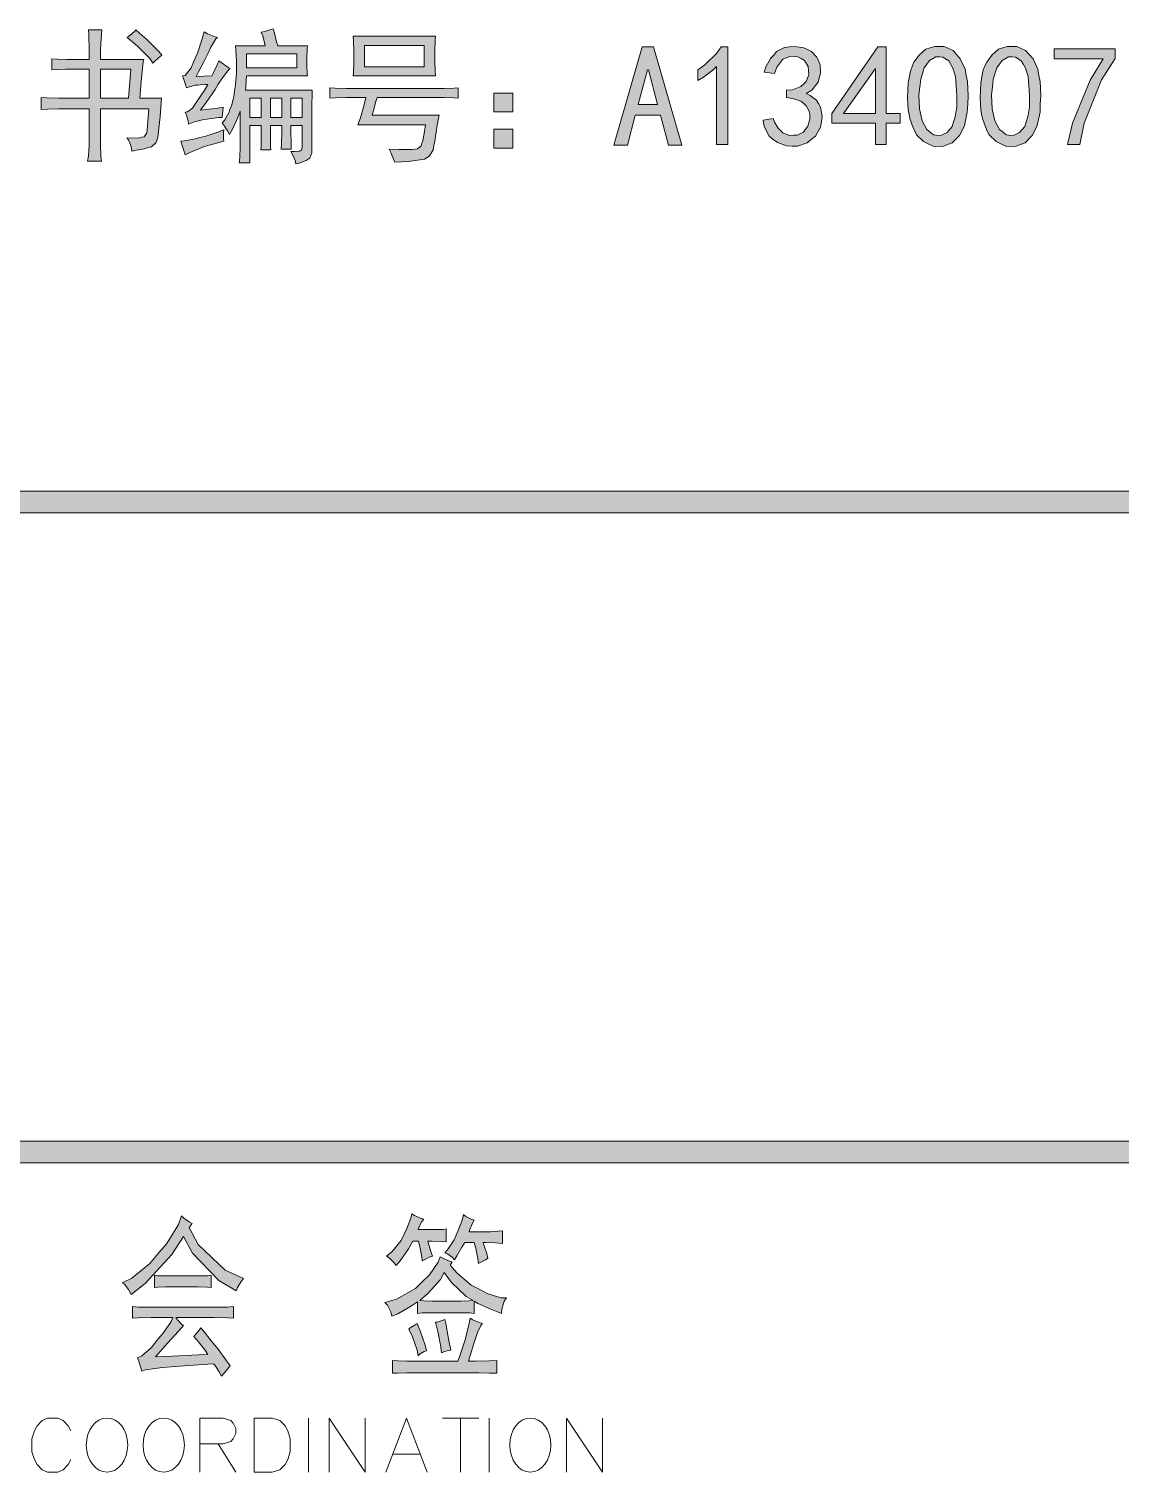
# Model space of a CAD drawing. Header units: millimetres. Extents: x 0 to 586, y 0 to 414.
# Drawn here: x 553.58 to 568.46, y 328.46 to 348.14 of the extents above; entities that cross this region are included whole.
import ezdxf

# ---------------------------------------------------------------- set-up
doc = ezdxf.new("R2010")
doc.units = ezdxf.units.MM

msp = doc.modelspace()

# ---------------------------------------------------------------- hatches: boundary and pattern name
h = msp.add_hatch(color=0)
h.paths.add_polyline_path([(554.404389, 347.722472), (554.404389, 347.853), (554.400861, 348.054083), (554.397333, 348.124639), (554.57725, 348.124639), (554.570194, 348.064667), (554.559611, 347.863583), (554.559611, 347.722472), (555.14875, 347.722472), (555.141694, 347.687194), (555.113472, 347.422611), (555.095833, 347.193306), (555.388639, 347.193306), (555.371, 346.942833), (555.33925, 346.657083), (555.328667, 346.618278), (555.314556, 346.583), (555.254583, 346.530083), (555.208722, 346.5195), (555.159333, 346.505389), (555.049972, 346.484222), (554.986472, 346.473639), (554.975889, 346.537139), (554.940611, 346.625333), (554.915917, 346.653556), (554.986472, 346.650028), (555.088778, 346.653556), (555.120528, 346.660611), (555.155806, 346.667667), (555.191083, 346.720583), (555.194611, 346.762917), (555.219306, 347.048667), (554.559611, 347.048667), (554.559611, 346.639444), (554.559611, 346.561833), (554.563139, 346.410139), (554.570194, 346.336056), (554.383222, 346.336056), (554.393806, 346.406611), (554.404389, 346.55125), (554.404389, 346.628861), (554.404389, 347.048667), (554.041028, 347.048667), (553.988111, 347.048667), (553.839944, 347.045139), (553.748222, 347.041611), (553.748222, 347.203889), (553.829361, 347.200361), (553.984583, 347.193306), (554.058667, 347.193306), (554.404389, 347.193306), (554.404389, 347.588417), (554.104528, 347.588417), (554.079833, 347.588417), (553.977528, 347.584889), (553.896389, 347.581361), (553.896389, 347.729528), (553.974, 347.726), (554.104528, 347.722472), (554.157444, 347.722472)])
h.paths.add_polyline_path([(554.940611, 347.193306), (554.972361, 347.588417), (554.559611, 347.588417), (554.559611, 347.193306)])
h = msp.add_hatch(color=0)
h.dxf.hatch_style = 2
h.paths.add_polyline_path([(555.039389, 348.124639), (555.092306, 348.082306), (555.184028, 347.997639), (555.226361, 347.958833), (555.268694, 347.9165), (555.353361, 347.828306), (555.395694, 347.782444), (555.349833, 347.743639), (555.289861, 347.690722), (555.272222, 347.673083), (555.236944, 347.729528), (555.064083, 347.902389), (554.922972, 348.022333), (554.961778, 348.054083), (555.02175, 348.103472)])
h = msp.add_hatch(color=0)
h.dxf.hatch_style = 2
h.paths.add_polyline_path([(556.154167, 348.022333), (556.133, 348.001167), (556.062444, 347.888278), (556.020111, 347.800083), (555.97425, 347.708361), (555.896639, 347.553139), (555.861361, 347.489639), (556.076556, 347.496694), (556.10125, 347.542556), (556.147111, 347.648389), (556.171806, 347.704833), (556.203556, 347.680139), (556.281167, 347.623694), (556.3235, 347.599), (556.29175, 347.563722), (556.210611, 347.457889), (556.16475, 347.383806), (556.122417, 347.31325), (555.998944, 347.136861), (555.921333, 347.031028), (556.002472, 347.041611), (556.157694, 347.05925), (556.231778, 347.069833), (556.217667, 346.93225), (556.171806, 346.928722), (556.065972, 346.918139), (556.009528, 346.907556), (555.949556, 346.9005), (555.826083, 346.865222), (555.759056, 346.840528), (555.752, 346.882861), (555.730833, 346.964), (555.713194, 347.002806), (555.744944, 347.006333), (555.811972, 347.05925), (555.843722, 347.108639), (555.879, 347.161556), (555.970722, 347.295611), (556.023639, 347.380278), (555.988361, 347.380278), (555.917806, 347.37675), (555.882528, 347.373222), (555.850778, 347.369694), (555.773167, 347.348528), (555.730833, 347.334417), (555.716722, 347.380278), (555.692028, 347.461417), (555.674389, 347.496694), (555.713194, 347.50375), (555.794333, 347.609583), (555.836667, 347.708361), (555.879, 347.807139), (555.946028, 348.004694), (555.970722, 348.099944), (556.016583, 348.071722), (556.108306, 348.032917)])
h = msp.add_hatch(color=0)
h.paths.add_polyline_path([(556.912639, 348.13875), (556.930278, 348.078778), (556.9585, 347.962361), (556.976139, 347.905917), (557.378306, 347.905917), (557.374778, 347.860056), (557.37125, 347.75775), (557.37125, 347.697778), (557.37125, 347.641333), (557.374778, 347.539028), (557.378306, 347.496694), (556.549278, 347.496694), (556.54575, 347.44025), (556.538694, 347.341472), (556.535167, 347.302667), (557.445333, 347.302667), (557.441806, 347.242694), (557.438278, 347.108639), (557.438278, 347.041611), (557.438278, 346.505389), (557.438278, 346.448944), (557.413583, 346.374861), (557.388889, 346.36075), (557.364194, 346.343111), (557.279528, 346.311361), (557.223083, 346.29725), (557.2125, 346.343111), (557.177222, 346.427778), (557.152528, 346.466583), (557.205444, 346.466583), (557.272472, 346.473639), (557.283056, 346.480694), (557.297167, 346.484222), (557.30775, 346.526556), (557.30775, 346.561833), (557.30775, 346.822889), (557.152528, 346.822889), (557.152528, 346.738222), (557.156056, 346.575944), (557.159583, 346.498333), (557.022, 346.498333), (557.025528, 346.575944), (557.029056, 346.738222), (557.029056, 346.822889), (556.873833, 346.822889), (556.873833, 346.702944), (556.877361, 346.537139), (556.880889, 346.491278), (556.743306, 346.491278), (556.746833, 346.537139), (556.750361, 346.702944), (556.750361, 346.822889), (556.595139, 346.822889), (556.595139, 346.311361), (556.4505, 346.311361), (556.457556, 346.385444), (556.464611, 346.530083), (556.464611, 346.600639), (556.464611, 347.016917), (556.432861, 346.93225), (556.358778, 346.7735), (556.316444, 346.699417), (556.29175, 346.748806), (556.238833, 346.826417), (556.217667, 346.854639), (556.252944, 346.9005), (556.305861, 346.992222), (556.3235, 347.041611), (556.344667, 347.087472), (556.376417, 347.214472), (556.387, 347.295611), (556.397583, 347.37675), (556.411694, 347.539028), (556.411694, 347.620167), (556.411694, 347.701306), (556.404639, 347.845944), (556.401111, 347.905917), (556.803278, 347.905917), (556.796222, 347.94825), (556.771528, 348.0435), (556.750361, 348.092889), (556.79975, 348.103472), (556.880889, 348.128167)])
h.paths.add_polyline_path([(557.237194, 347.606056), (557.237194, 347.800083), (556.549278, 347.800083), (556.549278, 347.606056)])
h.paths.add_polyline_path([(557.029056, 346.93225), (557.029056, 347.193306), (556.873833, 347.193306), (556.873833, 346.93225)])
h.paths.add_polyline_path([(557.30775, 346.93225), (557.30775, 347.193306), (557.152528, 347.193306), (557.152528, 346.93225)])
h.paths.add_polyline_path([(556.750361, 346.93225), (556.750361, 347.193306), (556.595139, 347.193306), (556.595139, 346.93225)])
h = msp.add_hatch(color=0)
h.paths.add_polyline_path([(559.124556, 348.039972), (559.121028, 347.98), (559.1175, 347.849472), (559.1175, 347.775389), (559.1175, 347.701306), (559.121028, 347.563722), (559.124556, 347.496694), (558.002722, 347.496694), (558.00625, 347.549611), (558.013306, 347.680139), (558.013306, 347.750694), (558.013306, 347.828306), (558.00625, 347.972944), (558.002722, 348.039972)])
h.paths.add_polyline_path([(558.972861, 347.620167), (558.972861, 347.912972), (558.157944, 347.912972), (558.157944, 347.620167)])
h = msp.add_hatch(color=0)
h.paths.add_polyline_path([(562.483, 346.55125), (562.299556, 346.55125), (562.190194, 346.964), (561.848, 346.964), (561.742167, 346.55125), (561.555194, 346.55125), (561.94325, 347.891806), (562.098472, 347.891806)])
h.paths.add_polyline_path([(562.151389, 347.108639), (562.027917, 347.581361), (562.013806, 347.581361), (561.886806, 347.108639)])
h = msp.add_hatch(color=0)
h.dxf.hatch_style = 2
h.paths.add_polyline_path([(562.955722, 347.627222), (562.906333, 347.577833), (562.779333, 347.482583), (562.701722, 347.433194), (562.701722, 347.581361), (562.796972, 347.648389), (562.955722, 347.803611), (563.019222, 347.891806), (563.110944, 347.891806), (563.110944, 346.561833), (562.955722, 346.561833)])
h = msp.add_hatch(color=0)
h.dxf.hatch_style = 2
h.paths.add_polyline_path([(563.590722, 346.893444), (563.728306, 346.918139), (563.745944, 346.865222), (563.795333, 346.784083), (563.830611, 346.748806), (563.865889, 346.717056), (563.954083, 346.685306), (564.003472, 346.688833), (564.056389, 346.688833), (564.141056, 346.731167), (564.169278, 346.7735), (564.201028, 346.812306), (564.22925, 346.907556), (564.225722, 346.960472), (564.222194, 347.009861), (564.179861, 347.091), (564.144583, 347.12275), (564.105778, 347.150972), (563.989361, 347.189778), (563.908222, 347.203889), (563.908222, 347.302667), (563.989361, 347.309722), (564.105778, 347.352056), (564.144583, 347.387333), (564.179861, 347.422611), (564.215139, 347.514333), (564.208083, 347.570778), (564.204556, 347.627222), (564.155167, 347.708361), (564.109306, 347.733056), (564.063444, 347.75775), (563.964667, 347.764806), (563.91175, 347.743639), (563.858833, 347.726), (563.777694, 347.616639), (563.745944, 347.528444), (563.604833, 347.549611), (563.629528, 347.620167), (563.693028, 347.736583), (563.735361, 347.782444), (563.774167, 347.828306), (563.883528, 347.88475), (563.954083, 347.891806), (564.024639, 347.898861), (564.144583, 347.881222), (564.1975, 347.856528), (564.250417, 347.831833), (564.3245, 347.754222), (564.345667, 347.701306), (564.366833, 347.648389), (564.373889, 347.5355), (564.35625, 347.472), (564.342139, 347.412028), (564.253944, 347.302667), (564.179861, 347.256806), (564.232778, 347.232111), (564.317444, 347.165083), (564.345667, 347.119222), (564.373889, 347.069833), (564.395056, 346.949889), (564.384472, 346.872278), (564.373889, 346.798194), (564.306861, 346.67825), (564.246889, 346.628861), (564.190444, 346.583), (564.059917, 346.540667), (563.985833, 346.540667), (563.91175, 346.544194), (563.78475, 346.590056), (563.728306, 346.632389), (563.675389, 346.67825), (563.604833, 346.808778)])
h = msp.add_hatch(color=0)
h.paths.add_polyline_path([(565.121778, 346.854639), (564.525583, 346.854639), (564.525583, 346.985167), (565.153528, 347.891806), (565.269944, 347.891806), (565.269944, 346.985167), (565.456917, 346.985167), (565.456917, 346.854639), (565.269944, 346.854639), (565.269944, 346.561833), (565.121778, 346.561833)])
h.paths.add_polyline_path([(565.121778, 346.985167), (565.121778, 347.599), (564.687861, 346.985167)])
h = msp.add_hatch(color=0)
h.paths.add_polyline_path([(565.56275, 347.299139), (565.566278, 347.401444), (565.598028, 347.563722), (565.622722, 347.623694), (565.647417, 347.683667), (565.717972, 347.782444), (565.763833, 347.82125), (565.809694, 347.860056), (565.926111, 347.898861), (565.993139, 347.898861), (566.060167, 347.898861), (566.180111, 347.842417), (566.2295, 347.785972), (566.278889, 347.729528), (566.345917, 347.588417), (566.360028, 347.50375), (566.377667, 347.419083), (566.384722, 347.225056), (566.381194, 347.112167), (566.374139, 347.002806), (566.335333, 346.822889), (566.303583, 346.752333), (566.268306, 346.685306), (566.169528, 346.586528), (566.106028, 346.561833), (566.039, 346.533611), (565.908472, 346.540667), (565.841444, 346.572417), (565.777944, 346.604167), (565.682694, 346.692361), (565.658, 346.745278), (565.629778, 346.801722), (565.590972, 346.914611), (565.580389, 346.974583), (565.566278, 347.034556), (565.559222, 347.196833)])
h.paths.add_polyline_path([(565.725028, 347.345), (565.714444, 347.239167), (565.7215, 347.048667), (565.742667, 346.967528), (565.760306, 346.882861), (565.823806, 346.766444), (565.869667, 346.731167), (565.915528, 346.695889), (566.003722, 346.681778), (566.049583, 346.702944), (566.098972, 346.724111), (566.166, 346.808778), (566.187167, 346.872278), (566.208333, 346.939306), (566.2295, 347.076889), (566.2295, 347.150972), (566.2295, 347.228583), (566.222444, 347.366167), (566.218917, 347.426139), (566.211861, 347.489639), (566.176583, 347.602528), (566.148361, 347.651917), (566.120139, 347.701306), (566.042528, 347.754222), (565.993139, 347.75775), (565.94375, 347.75775), (565.859083, 347.708361), (565.823806, 347.658972), (565.785, 347.609583), (565.739139, 347.450833)])
h = msp.add_hatch(color=0)
h.paths.add_polyline_path([(566.554056, 347.299139), (566.557583, 347.401444), (566.585806, 347.563722), (566.6105, 347.623694), (566.638722, 347.683667), (566.709278, 347.782444), (566.755139, 347.82125), (566.801, 347.860056), (566.917417, 347.898861), (566.984444, 347.898861), (567.051472, 347.898861), (567.167889, 347.842417), (567.220806, 347.785972), (567.270194, 347.729528), (567.337222, 347.588417), (567.351333, 347.50375), (567.365444, 347.419083), (567.376028, 347.225056), (567.368972, 347.112167), (567.365444, 347.002806), (567.326639, 346.822889), (567.294889, 346.752333), (567.259611, 346.685306), (567.160833, 346.586528), (567.097333, 346.561833), (567.030306, 346.533611), (566.899778, 346.540667), (566.83275, 346.572417), (566.765722, 346.604167), (566.674, 346.692361), (566.645778, 346.745278), (566.621083, 346.801722), (566.582278, 346.914611), (566.568167, 346.974583), (566.557583, 347.034556), (566.550528, 347.196833)])
h.paths.add_polyline_path([(566.716333, 347.345), (566.70575, 347.239167), (566.712806, 347.048667), (566.730444, 346.967528), (566.751611, 346.882861), (566.815111, 346.766444), (566.860972, 346.731167), (566.903306, 346.695889), (566.995028, 346.681778), (567.040889, 346.702944), (567.08675, 346.724111), (567.157306, 346.808778), (567.178472, 346.872278), (567.199639, 346.939306), (567.220806, 347.076889), (567.220806, 347.150972), (567.220806, 347.228583), (567.21375, 347.366167), (567.206694, 347.426139), (567.203167, 347.489639), (567.167889, 347.602528), (567.139667, 347.651917), (567.107917, 347.701306), (567.030306, 347.754222), (566.984444, 347.75775), (566.935056, 347.75775), (566.850389, 347.708361), (566.815111, 347.658972), (566.776306, 347.609583), (566.726917, 347.450833)])
h = msp.add_hatch(color=0)
h.dxf.hatch_style = 2
h.paths.add_polyline_path([(567.739389, 346.561833), (567.806417, 346.854639), (568.049833, 347.44025), (568.226222, 347.729528), (567.559472, 347.729528), (567.559472, 347.867111), (568.3885, 347.867111), (568.3885, 347.736583), (568.205056, 347.443778), (567.965167, 346.854639), (567.908722, 346.561833)])
h = msp.add_hatch(color=0)
h.dxf.hatch_style = 2
h.paths.add_polyline_path([(559.173944, 347.327361), (559.2445, 347.327361), (559.378556, 347.330889), (559.435, 347.334417), (559.435, 347.193306), (559.378556, 347.200361), (559.2445, 347.203889), (559.173944, 347.203889), (558.330806, 347.203889), (558.313167, 347.147444), (558.277889, 347.0275), (558.26025, 346.964), (559.173944, 346.964), (559.159833, 346.9005), (559.142194, 346.798194), (559.138667, 346.752333), (559.131611, 346.71), (559.113972, 346.607694), (559.103389, 346.547722), (559.092806, 346.48775), (559.043417, 346.406611), (559.011667, 346.385444), (558.976389, 346.364278), (558.754139, 346.332528), (558.570694, 346.321944), (558.553056, 346.364278), (558.51425, 346.452472), (558.493083, 346.498333), (558.630667, 346.494806), (558.807056, 346.494806), (558.842333, 346.498333), (558.881139, 346.501861), (558.930528, 346.544194), (558.941111, 346.579472), (558.951694, 346.618278), (558.976389, 346.74175), (558.986972, 346.829944), (558.066222, 346.829944), (558.1015, 346.925194), (558.154417, 347.108639), (558.175583, 347.203889), (557.988611, 347.203889), (557.907472, 347.203889), (557.755778, 347.200361), (557.685222, 347.193306), (557.685222, 347.334417), (557.755778, 347.330889), (557.907472, 347.327361), (557.988611, 347.327361)])
h = msp.add_hatch(color=0)
h.dxf.hatch_style = 2
h.paths.add_polyline_path([(559.921833, 347.263861), (560.179361, 347.263861), (560.179361, 347.009861), (559.921833, 347.009861)])
h = msp.add_hatch(color=0)
h.dxf.hatch_style = 2
h.paths.add_polyline_path([(556.238833, 346.762917), (556.235306, 346.720583), (556.235306, 346.642972), (556.238833, 346.607694), (556.157694, 346.586528), (556.020111, 346.547722), (555.963667, 346.530083), (555.91075, 346.508917), (555.78375, 346.456), (555.713194, 346.420722), (555.653222, 346.607694), (555.699083, 346.611222), (555.829611, 346.635917), (555.91075, 346.657083), (555.995417, 346.67825), (556.157694, 346.731167)])
h = msp.add_hatch(color=0)
h.dxf.hatch_style = 2
h.paths.add_polyline_path([(559.921833, 346.769972), (560.179361, 346.769972), (560.179361, 346.512444), (559.921833, 346.512444)])
h = msp.add_hatch(color=0)
h.dxf.hatch_style = 2
h.paths.add_polyline_path([(575.772139, 341.838139), (575.772139, 341.541806), (541.390417, 341.541806), (541.390417, 341.838139)])
h = msp.add_hatch(color=0)
h.dxf.hatch_style = 2
h.paths.add_polyline_path([(575.772139, 332.976361), (575.772139, 332.680028), (541.390417, 332.680028), (541.390417, 332.976361)])
h = msp.add_hatch(color=0)
h.dxf.hatch_style = 2
h.paths.add_polyline_path([(555.769639, 331.798083), (555.889583, 331.56525), (556.26, 331.219528), (556.506944, 331.103111), (556.475194, 331.064306), (556.425806, 330.979639), (556.408167, 330.933778), (556.171806, 331.078417), (555.811972, 331.448833), (555.692028, 331.678139), (555.52975, 331.431194), (555.169917, 331.036083), (554.975889, 330.887917), (554.940611, 330.954944), (554.880639, 331.032556), (554.855944, 331.046667), (554.986472, 331.106639), (555.229889, 331.307722), (555.346306, 331.445306), (555.462722, 331.582889), (555.621472, 331.840417), (555.663806, 331.956833), (555.695556, 331.928611), (555.769639, 331.875694), (555.808444, 331.854528)])
h = msp.add_hatch(color=0)
h.dxf.hatch_style = 2
h.paths.add_polyline_path([(559.272722, 331.604056), (559.202167, 331.607583), (559.075167, 331.611111), (559.018722, 331.611111), (559.032833, 331.561722), (559.064583, 331.459417), (559.082222, 331.4065), (559.039889, 331.395917), (558.972861, 331.360639), (558.944639, 331.343), (558.937583, 331.399444), (558.912889, 331.5335), (558.89525, 331.611111), (558.817639, 331.611111), (558.757667, 331.508806), (558.644778, 331.343), (558.588333, 331.2795), (558.560111, 331.318306), (558.493083, 331.385333), (558.457806, 331.4065), (558.535417, 331.473528), (558.655361, 331.621694), (558.697694, 331.706361), (558.7365, 331.7875), (558.789417, 331.928611), (558.803528, 331.985056), (558.838806, 331.963889), (558.919944, 331.928611), (558.965806, 331.910972), (558.941111, 331.88275), (558.902306, 331.812194), (558.888194, 331.769861), (559.103389, 331.769861), (559.145722, 331.769861), (559.230389, 331.773389), (559.272722, 331.780444)])
h = msp.add_hatch(color=0)
h.dxf.hatch_style = 2
h.paths.add_polyline_path([(559.840694, 331.381806), (559.808944, 331.360639), (559.741917, 331.325361), (559.710167, 331.307722), (559.703111, 331.37475), (559.674889, 331.519389), (559.653722, 331.593472), (559.523194, 331.593472), (559.484389, 331.529972), (559.413833, 331.413556), (559.382083, 331.360639), (559.350333, 331.395917), (559.286833, 331.441778), (559.251556, 331.455889), (559.297417, 331.508806), (559.378556, 331.632278), (559.406778, 331.695778), (559.435, 331.759278), (559.487917, 331.900389), (559.509083, 331.974472), (559.540833, 331.949778), (559.611389, 331.9145), (559.653722, 331.900389), (559.632556, 331.868639), (559.597278, 331.7875), (559.583167, 331.741639), (559.840694, 331.741639), (559.875972, 331.741639), (559.97475, 331.748694), (560.03825, 331.752222), (560.03825, 331.582889), (559.943, 331.589944), (559.812472, 331.593472), (559.773667, 331.593472), (559.787778, 331.551139), (559.823056, 331.445306)])
h = msp.add_hatch(color=0)
h.paths.add_polyline_path([(560.024139, 330.626861), (559.886556, 330.679778), (559.703111, 330.764444), (559.653722, 330.796194), (559.653722, 330.626861), (559.590222, 330.633917), (559.470278, 330.637444), (559.410306, 330.637444), (559.138667, 330.637444), (559.075167, 330.637444), (558.948167, 330.633917), (558.881139, 330.626861), (558.881139, 330.785611), (558.785889, 330.722111), (558.613028, 330.623333), (558.531889, 330.591583), (558.517778, 330.648028), (558.471917, 330.73975), (558.436639, 330.775028), (558.595389, 330.824417), (558.852917, 330.965528), (558.948167, 331.060778), (559.043417, 331.156028), (559.163361, 331.325361), (559.188056, 331.399444), (559.223333, 331.381806), (559.304472, 331.346528), (559.353861, 331.332417), (559.325639, 331.286556), (559.413833, 331.180722), (559.611389, 331.014917), (559.72075, 330.958472), (559.830111, 330.8985), (560.017083, 330.842056), (560.091167, 330.842056), (560.062944, 330.796194), (560.027667, 330.686833)])
h.paths.add_polyline_path([(558.909361, 330.80325), (558.965806, 330.799722), (559.078694, 330.796194), (559.138667, 330.796194), (559.410306, 330.796194), (559.470278, 330.796194), (559.583167, 330.799722), (559.639611, 330.80325), (559.544361, 330.859694), (559.343278, 331.050194), (559.2445, 331.18425), (559.195111, 331.092528), (559.025778, 330.902028)])
h = msp.add_hatch(color=0)
h.dxf.hatch_style = 2
h.paths.add_polyline_path([(555.8155, 331.138389), (555.893111, 331.138389), (556.020111, 331.141917), (556.0695, 331.148972), (556.0695, 330.979639), (556.016583, 330.986694), (555.889583, 330.990222), (555.8155, 330.990222), (555.519167, 330.990222), (555.452139, 330.990222), (555.33925, 330.986694), (555.293389, 330.979639), (555.293389, 331.148972), (555.33925, 331.141917), (555.448611, 331.138389), (555.512111, 331.138389)])
h = msp.add_hatch(color=0)
h.dxf.hatch_style = 2
h.paths.add_polyline_path([(555.692028, 330.461056), (555.667333, 330.436361), (555.476833, 330.224694), (555.3075, 330.034194), (555.536806, 330.044778), (555.893111, 330.062417), (556.020111, 330.069472), (555.988361, 330.118861), (555.893111, 330.238806), (555.829611, 330.312889), (555.854306, 330.341111), (555.903694, 330.401083), (555.928389, 330.432833), (555.977778, 330.372861), (556.0695, 330.252917), (556.115361, 330.196472), (556.161222, 330.140028), (556.267056, 329.995389), (556.327028, 329.91425), (556.302333, 329.886028), (556.242361, 329.815472), (556.207083, 329.773139), (556.175333, 329.833111), (556.122417, 329.917778), (556.10125, 329.942472), (556.023639, 329.935417), (555.762583, 329.917778), (555.582667, 329.903667), (555.40275, 329.889556), (555.173444, 329.857806), (555.120528, 329.840167), (555.102889, 329.900139), (555.074667, 329.991861), (555.064083, 330.023611), (555.120528, 330.048306), (555.254583, 330.164722), (555.328667, 330.259972), (555.406278, 330.355222), (555.515639, 330.510444), (555.543861, 330.573944), (555.342778, 330.573944), (555.251056, 330.573944), (555.074667, 330.566889), (554.997056, 330.563361), (554.997056, 330.722111), (555.078194, 330.715056), (555.251056, 330.711528), (555.335722, 330.711528), (556.034222, 330.711528), (556.118889, 330.711528), (556.29175, 330.715056), (556.372889, 330.722111), (556.372889, 330.563361), (556.29175, 330.566889), (556.104778, 330.573944), (556.006, 330.573944), (555.586194, 330.573944), (555.614417, 330.535139), (555.667333, 330.478694)])
h = msp.add_hatch(color=0)
h.dxf.hatch_style = 2
h.paths.add_polyline_path([(558.789417, 329.819), (558.732972, 329.819), (558.605972, 329.815472), (558.538944, 329.811944), (558.538944, 329.988333), (558.6095, 329.981278), (558.732972, 329.97775), (558.782361, 329.97775), (559.431472, 329.97775), (559.452639, 330.034194), (559.4985, 330.171778), (559.523194, 330.256444), (559.547889, 330.341111), (559.583167, 330.492806), (559.597278, 330.563361), (559.636083, 330.538667), (559.72075, 330.503389), (559.766611, 330.489278), (559.741917, 330.461056), (559.696056, 330.365806), (559.674889, 330.298778), (559.653722, 330.23175), (559.604333, 330.069472), (559.576111, 329.97775), (559.671361, 329.97775), (559.861861, 329.981278), (559.960639, 329.988333), (559.960639, 329.811944), (559.861861, 329.815472), (559.717222, 329.819), (559.667833, 329.819)])
h = msp.add_hatch(color=0)
h.dxf.hatch_style = 2
h.paths.add_polyline_path([(559.209222, 330.090639), (559.198639, 330.171778), (559.156306, 330.383444), (559.124556, 330.506917), (559.152778, 330.510444), (559.216278, 330.531611), (559.251556, 330.545722), (559.265667, 330.489278), (559.304472, 330.281139), (559.332694, 330.125917), (559.297417, 330.122389), (559.237444, 330.10475)])
h = msp.add_hatch(color=0)
h.dxf.hatch_style = 2
h.paths.add_polyline_path([(558.874083, 330.489278), (558.919944, 330.376389), (558.983444, 330.192944), (559.001083, 330.118861), (558.972861, 330.108278), (558.916417, 330.076528), (558.888194, 330.051833), (558.874083, 330.125917), (558.810583, 330.309361), (558.761194, 330.415194), (558.778833, 330.429306), (558.835278, 330.464583)])

# ---------------------------------------------------------------- linework, layer by layer
at = {"color": 0, "lineweight": 0}
for points in [[(554.404389, 347.722472), (554.404389, 347.853), (554.400861, 348.054083), (554.397333, 348.124639), (554.57725, 348.124639), (554.570194, 348.064667), (554.559611, 347.863583), (554.559611, 347.722472), (555.14875, 347.722472), (555.141694, 347.687194), (555.113472, 347.422611), (555.095833, 347.193306), (555.388639, 347.193306), (555.371, 346.942833), (555.33925, 346.657083), (555.328667, 346.618278), (555.314556, 346.583), (555.254583, 346.530083), (555.208722, 346.5195), (555.159333, 346.505389), (555.049972, 346.484222), (554.986472, 346.473639), (554.975889, 346.537139), (554.940611, 346.625333), (554.915917, 346.653556), (554.986472, 346.650028), (555.088778, 346.653556), (555.120528, 346.660611), (555.155806, 346.667667), (555.191083, 346.720583), (555.194611, 346.762917), (555.219306, 347.048667), (554.559611, 347.048667), (554.559611, 346.639444), (554.559611, 346.561833), (554.563139, 346.410139), (554.570194, 346.336056), (554.383222, 346.336056), (554.393806, 346.406611), (554.404389, 346.55125), (554.404389, 346.628861), (554.404389, 347.048667), (554.041028, 347.048667), (553.988111, 347.048667), (553.839944, 347.045139), (553.748222, 347.041611), (553.748222, 347.203889), (553.829361, 347.200361), (553.984583, 347.193306), (554.058667, 347.193306), (554.404389, 347.193306), (554.404389, 347.588417), (554.104528, 347.588417), (554.079833, 347.588417), (553.977528, 347.584889), (553.896389, 347.581361), (553.896389, 347.729528), (553.974, 347.726), (554.104528, 347.722472), (554.157444, 347.722472)], [(555.039389, 348.124639), (555.092306, 348.082306), (555.184028, 347.997639), (555.226361, 347.958833), (555.268694, 347.9165), (555.353361, 347.828306), (555.395694, 347.782444), (555.349833, 347.743639), (555.289861, 347.690722), (555.272222, 347.673083), (555.236944, 347.729528), (555.064083, 347.902389), (554.922972, 348.022333), (554.961778, 348.054083), (555.02175, 348.103472)], [(556.154167, 348.022333), (556.133, 348.001167), (556.062444, 347.888278), (556.020111, 347.800083), (555.97425, 347.708361), (555.896639, 347.553139), (555.861361, 347.489639), (556.076556, 347.496694), (556.10125, 347.542556), (556.147111, 347.648389), (556.171806, 347.704833), (556.203556, 347.680139), (556.281167, 347.623694), (556.3235, 347.599), (556.29175, 347.563722), (556.210611, 347.457889), (556.16475, 347.383806), (556.122417, 347.31325), (555.998944, 347.136861), (555.921333, 347.031028), (556.002472, 347.041611), (556.157694, 347.05925), (556.231778, 347.069833), (556.217667, 346.93225), (556.171806, 346.928722), (556.065972, 346.918139), (556.009528, 346.907556), (555.949556, 346.9005), (555.826083, 346.865222), (555.759056, 346.840528), (555.752, 346.882861), (555.730833, 346.964), (555.713194, 347.002806), (555.744944, 347.006333), (555.811972, 347.05925), (555.843722, 347.108639), (555.879, 347.161556), (555.970722, 347.295611), (556.023639, 347.380278), (555.988361, 347.380278), (555.917806, 347.37675), (555.882528, 347.373222), (555.850778, 347.369694), (555.773167, 347.348528), (555.730833, 347.334417), (555.716722, 347.380278), (555.692028, 347.461417), (555.674389, 347.496694), (555.713194, 347.50375), (555.794333, 347.609583), (555.836667, 347.708361), (555.879, 347.807139), (555.946028, 348.004694), (555.970722, 348.099944), (556.016583, 348.071722), (556.108306, 348.032917)], [(556.912639, 348.13875), (556.930278, 348.078778), (556.9585, 347.962361), (556.976139, 347.905917), (557.378306, 347.905917), (557.374778, 347.860056), (557.37125, 347.75775), (557.37125, 347.697778), (557.37125, 347.641333), (557.374778, 347.539028), (557.378306, 347.496694), (556.549278, 347.496694), (556.54575, 347.44025), (556.538694, 347.341472), (556.535167, 347.302667), (557.445333, 347.302667), (557.441806, 347.242694), (557.438278, 347.108639), (557.438278, 347.041611), (557.438278, 346.505389), (557.438278, 346.448944), (557.413583, 346.374861), (557.388889, 346.36075), (557.364194, 346.343111), (557.279528, 346.311361), (557.223083, 346.29725), (557.2125, 346.343111), (557.177222, 346.427778), (557.152528, 346.466583), (557.205444, 346.466583), (557.272472, 346.473639), (557.283056, 346.480694), (557.297167, 346.484222), (557.30775, 346.526556), (557.30775, 346.561833), (557.30775, 346.822889), (557.152528, 346.822889), (557.152528, 346.738222), (557.156056, 346.575944), (557.159583, 346.498333), (557.022, 346.498333), (557.025528, 346.575944), (557.029056, 346.738222), (557.029056, 346.822889), (556.873833, 346.822889), (556.873833, 346.702944), (556.877361, 346.537139), (556.880889, 346.491278), (556.743306, 346.491278), (556.746833, 346.537139), (556.750361, 346.702944), (556.750361, 346.822889), (556.595139, 346.822889), (556.595139, 346.311361), (556.4505, 346.311361), (556.457556, 346.385444), (556.464611, 346.530083), (556.464611, 346.600639), (556.464611, 347.016917), (556.432861, 346.93225), (556.358778, 346.7735), (556.316444, 346.699417), (556.29175, 346.748806), (556.238833, 346.826417), (556.217667, 346.854639), (556.252944, 346.9005), (556.305861, 346.992222), (556.3235, 347.041611), (556.344667, 347.087472), (556.376417, 347.214472), (556.387, 347.295611), (556.397583, 347.37675), (556.411694, 347.539028), (556.411694, 347.620167), (556.411694, 347.701306), (556.404639, 347.845944), (556.401111, 347.905917), (556.803278, 347.905917), (556.796222, 347.94825), (556.771528, 348.0435), (556.750361, 348.092889), (556.79975, 348.103472), (556.880889, 348.128167)], [(559.124556, 348.039972), (559.121028, 347.98), (559.1175, 347.849472), (559.1175, 347.775389), (559.1175, 347.701306), (559.121028, 347.563722), (559.124556, 347.496694), (558.002722, 347.496694), (558.00625, 347.549611), (558.013306, 347.680139), (558.013306, 347.750694), (558.013306, 347.828306), (558.00625, 347.972944), (558.002722, 348.039972)], [(558.972861, 347.620167), (558.972861, 347.912972), (558.157944, 347.912972), (558.157944, 347.620167)], [(562.483, 346.55125), (562.299556, 346.55125), (562.190194, 346.964), (561.848, 346.964), (561.742167, 346.55125), (561.555194, 346.55125), (561.94325, 347.891806), (562.098472, 347.891806)], [(562.955722, 347.627222), (562.906333, 347.577833), (562.779333, 347.482583), (562.701722, 347.433194), (562.701722, 347.581361), (562.796972, 347.648389), (562.955722, 347.803611), (563.019222, 347.891806), (563.110944, 347.891806), (563.110944, 346.561833), (562.955722, 346.561833)], [(563.590722, 346.893444), (563.728306, 346.918139), (563.745944, 346.865222), (563.795333, 346.784083), (563.830611, 346.748806), (563.865889, 346.717056), (563.954083, 346.685306), (564.003472, 346.688833), (564.056389, 346.688833), (564.141056, 346.731167), (564.169278, 346.7735), (564.201028, 346.812306), (564.22925, 346.907556), (564.225722, 346.960472), (564.222194, 347.009861), (564.179861, 347.091), (564.144583, 347.12275), (564.105778, 347.150972), (563.989361, 347.189778), (563.908222, 347.203889), (563.908222, 347.302667), (563.989361, 347.309722), (564.105778, 347.352056), (564.144583, 347.387333), (564.179861, 347.422611), (564.215139, 347.514333), (564.208083, 347.570778), (564.204556, 347.627222), (564.155167, 347.708361), (564.109306, 347.733056), (564.063444, 347.75775), (563.964667, 347.764806), (563.91175, 347.743639), (563.858833, 347.726), (563.777694, 347.616639), (563.745944, 347.528444), (563.604833, 347.549611), (563.629528, 347.620167), (563.693028, 347.736583), (563.735361, 347.782444), (563.774167, 347.828306), (563.883528, 347.88475), (563.954083, 347.891806), (564.024639, 347.898861), (564.144583, 347.881222), (564.1975, 347.856528), (564.250417, 347.831833), (564.3245, 347.754222), (564.345667, 347.701306), (564.366833, 347.648389), (564.373889, 347.5355), (564.35625, 347.472), (564.342139, 347.412028), (564.253944, 347.302667), (564.179861, 347.256806), (564.232778, 347.232111), (564.317444, 347.165083), (564.345667, 347.119222), (564.373889, 347.069833), (564.395056, 346.949889), (564.384472, 346.872278), (564.373889, 346.798194), (564.306861, 346.67825), (564.246889, 346.628861), (564.190444, 346.583), (564.059917, 346.540667), (563.985833, 346.540667), (563.91175, 346.544194), (563.78475, 346.590056), (563.728306, 346.632389), (563.675389, 346.67825), (563.604833, 346.808778)], [(565.121778, 346.854639), (564.525583, 346.854639), (564.525583, 346.985167), (565.153528, 347.891806), (565.269944, 347.891806), (565.269944, 346.985167), (565.456917, 346.985167), (565.456917, 346.854639), (565.269944, 346.854639), (565.269944, 346.561833), (565.121778, 346.561833)], [(565.56275, 347.299139), (565.566278, 347.401444), (565.598028, 347.563722), (565.622722, 347.623694), (565.647417, 347.683667), (565.717972, 347.782444), (565.763833, 347.82125), (565.809694, 347.860056), (565.926111, 347.898861), (565.993139, 347.898861), (566.060167, 347.898861), (566.180111, 347.842417), (566.2295, 347.785972), (566.278889, 347.729528), (566.345917, 347.588417), (566.360028, 347.50375), (566.377667, 347.419083), (566.384722, 347.225056), (566.381194, 347.112167), (566.374139, 347.002806), (566.335333, 346.822889), (566.303583, 346.752333), (566.268306, 346.685306), (566.169528, 346.586528), (566.106028, 346.561833), (566.039, 346.533611), (565.908472, 346.540667), (565.841444, 346.572417), (565.777944, 346.604167), (565.682694, 346.692361), (565.658, 346.745278), (565.629778, 346.801722), (565.590972, 346.914611), (565.580389, 346.974583), (565.566278, 347.034556), (565.559222, 347.196833)], [(566.554056, 347.299139), (566.557583, 347.401444), (566.585806, 347.563722), (566.6105, 347.623694), (566.638722, 347.683667), (566.709278, 347.782444), (566.755139, 347.82125), (566.801, 347.860056), (566.917417, 347.898861), (566.984444, 347.898861), (567.051472, 347.898861), (567.167889, 347.842417), (567.220806, 347.785972), (567.270194, 347.729528), (567.337222, 347.588417), (567.351333, 347.50375), (567.365444, 347.419083), (567.376028, 347.225056), (567.368972, 347.112167), (567.365444, 347.002806), (567.326639, 346.822889), (567.294889, 346.752333), (567.259611, 346.685306), (567.160833, 346.586528), (567.097333, 346.561833), (567.030306, 346.533611), (566.899778, 346.540667), (566.83275, 346.572417), (566.765722, 346.604167), (566.674, 346.692361), (566.645778, 346.745278), (566.621083, 346.801722), (566.582278, 346.914611), (566.568167, 346.974583), (566.557583, 347.034556), (566.550528, 347.196833)], [(567.739389, 346.561833), (567.806417, 346.854639), (568.049833, 347.44025), (568.226222, 347.729528), (567.559472, 347.729528), (567.559472, 347.867111), (568.3885, 347.867111), (568.3885, 347.736583), (568.205056, 347.443778), (567.965167, 346.854639), (567.908722, 346.561833)], [(557.237194, 347.606056), (557.237194, 347.800083), (556.549278, 347.800083), (556.549278, 347.606056)], [(565.725028, 347.345), (565.714444, 347.239167), (565.7215, 347.048667), (565.742667, 346.967528), (565.760306, 346.882861), (565.823806, 346.766444), (565.869667, 346.731167), (565.915528, 346.695889), (566.003722, 346.681778), (566.049583, 346.702944), (566.098972, 346.724111), (566.166, 346.808778), (566.187167, 346.872278), (566.208333, 346.939306), (566.2295, 347.076889), (566.2295, 347.150972), (566.2295, 347.228583), (566.222444, 347.366167), (566.218917, 347.426139), (566.211861, 347.489639), (566.176583, 347.602528), (566.148361, 347.651917), (566.120139, 347.701306), (566.042528, 347.754222), (565.993139, 347.75775), (565.94375, 347.75775), (565.859083, 347.708361), (565.823806, 347.658972), (565.785, 347.609583), (565.739139, 347.450833)], [(566.716333, 347.345), (566.70575, 347.239167), (566.712806, 347.048667), (566.730444, 346.967528), (566.751611, 346.882861), (566.815111, 346.766444), (566.860972, 346.731167), (566.903306, 346.695889), (566.995028, 346.681778), (567.040889, 346.702944), (567.08675, 346.724111), (567.157306, 346.808778), (567.178472, 346.872278), (567.199639, 346.939306), (567.220806, 347.076889), (567.220806, 347.150972), (567.220806, 347.228583), (567.21375, 347.366167), (567.206694, 347.426139), (567.203167, 347.489639), (567.167889, 347.602528), (567.139667, 347.651917), (567.107917, 347.701306), (567.030306, 347.754222), (566.984444, 347.75775), (566.935056, 347.75775), (566.850389, 347.708361), (566.815111, 347.658972), (566.776306, 347.609583), (566.726917, 347.450833)], [(554.940611, 347.193306), (554.972361, 347.588417), (554.559611, 347.588417), (554.559611, 347.193306)], [(562.151389, 347.108639), (562.027917, 347.581361), (562.013806, 347.581361), (561.886806, 347.108639)], [(565.121778, 346.985167), (565.121778, 347.599), (564.687861, 346.985167)], [(559.173944, 347.327361), (559.2445, 347.327361), (559.378556, 347.330889), (559.435, 347.334417), (559.435, 347.193306), (559.378556, 347.200361), (559.2445, 347.203889), (559.173944, 347.203889), (558.330806, 347.203889), (558.313167, 347.147444), (558.277889, 347.0275), (558.26025, 346.964), (559.173944, 346.964), (559.159833, 346.9005), (559.142194, 346.798194), (559.138667, 346.752333), (559.131611, 346.71), (559.113972, 346.607694), (559.103389, 346.547722), (559.092806, 346.48775), (559.043417, 346.406611), (559.011667, 346.385444), (558.976389, 346.364278), (558.754139, 346.332528), (558.570694, 346.321944), (558.553056, 346.364278), (558.51425, 346.452472), (558.493083, 346.498333), (558.630667, 346.494806), (558.807056, 346.494806), (558.842333, 346.498333), (558.881139, 346.501861), (558.930528, 346.544194), (558.941111, 346.579472), (558.951694, 346.618278), (558.976389, 346.74175), (558.986972, 346.829944), (558.066222, 346.829944), (558.1015, 346.925194), (558.154417, 347.108639), (558.175583, 347.203889), (557.988611, 347.203889), (557.907472, 347.203889), (557.755778, 347.200361), (557.685222, 347.193306), (557.685222, 347.334417), (557.755778, 347.330889), (557.907472, 347.327361), (557.988611, 347.327361)], [(559.921833, 347.263861), (560.179361, 347.263861), (560.179361, 347.009861), (559.921833, 347.009861)], [(556.750361, 346.93225), (556.750361, 347.193306), (556.595139, 347.193306), (556.595139, 346.93225)], [(557.029056, 346.93225), (557.029056, 347.193306), (556.873833, 347.193306), (556.873833, 346.93225)], [(557.30775, 346.93225), (557.30775, 347.193306), (557.152528, 347.193306), (557.152528, 346.93225)], [(556.238833, 346.762917), (556.235306, 346.720583), (556.235306, 346.642972), (556.238833, 346.607694), (556.157694, 346.586528), (556.020111, 346.547722), (555.963667, 346.530083), (555.91075, 346.508917), (555.78375, 346.456), (555.713194, 346.420722), (555.653222, 346.607694), (555.699083, 346.611222), (555.829611, 346.635917), (555.91075, 346.657083), (555.995417, 346.67825), (556.157694, 346.731167)], [(559.921833, 346.769972), (560.179361, 346.769972), (560.179361, 346.512444), (559.921833, 346.512444)], [(575.772139, 341.838139), (575.772139, 341.541806), (541.390417, 341.541806), (541.390417, 341.838139)], [(575.772139, 332.976361), (575.772139, 332.680028), (541.390417, 332.680028), (541.390417, 332.976361)], [(555.769639, 331.798083), (555.889583, 331.56525), (556.26, 331.219528), (556.506944, 331.103111), (556.475194, 331.064306), (556.425806, 330.979639), (556.408167, 330.933778), (556.171806, 331.078417), (555.811972, 331.448833), (555.692028, 331.678139), (555.52975, 331.431194), (555.169917, 331.036083), (554.975889, 330.887917), (554.940611, 330.954944), (554.880639, 331.032556), (554.855944, 331.046667), (554.986472, 331.106639), (555.229889, 331.307722), (555.346306, 331.445306), (555.462722, 331.582889), (555.621472, 331.840417), (555.663806, 331.956833), (555.695556, 331.928611), (555.769639, 331.875694), (555.808444, 331.854528)], [(559.272722, 331.604056), (559.202167, 331.607583), (559.075167, 331.611111), (559.018722, 331.611111), (559.032833, 331.561722), (559.064583, 331.459417), (559.082222, 331.4065), (559.039889, 331.395917), (558.972861, 331.360639), (558.944639, 331.343), (558.937583, 331.399444), (558.912889, 331.5335), (558.89525, 331.611111), (558.817639, 331.611111), (558.757667, 331.508806), (558.644778, 331.343), (558.588333, 331.2795), (558.560111, 331.318306), (558.493083, 331.385333), (558.457806, 331.4065), (558.535417, 331.473528), (558.655361, 331.621694), (558.697694, 331.706361), (558.7365, 331.7875), (558.789417, 331.928611), (558.803528, 331.985056), (558.838806, 331.963889), (558.919944, 331.928611), (558.965806, 331.910972), (558.941111, 331.88275), (558.902306, 331.812194), (558.888194, 331.769861), (559.103389, 331.769861), (559.145722, 331.769861), (559.230389, 331.773389), (559.272722, 331.780444)], [(559.840694, 331.381806), (559.808944, 331.360639), (559.741917, 331.325361), (559.710167, 331.307722), (559.703111, 331.37475), (559.674889, 331.519389), (559.653722, 331.593472), (559.523194, 331.593472), (559.484389, 331.529972), (559.413833, 331.413556), (559.382083, 331.360639), (559.350333, 331.395917), (559.286833, 331.441778), (559.251556, 331.455889), (559.297417, 331.508806), (559.378556, 331.632278), (559.406778, 331.695778), (559.435, 331.759278), (559.487917, 331.900389), (559.509083, 331.974472), (559.540833, 331.949778), (559.611389, 331.9145), (559.653722, 331.900389), (559.632556, 331.868639), (559.597278, 331.7875), (559.583167, 331.741639), (559.840694, 331.741639), (559.875972, 331.741639), (559.97475, 331.748694), (560.03825, 331.752222), (560.03825, 331.582889), (559.943, 331.589944), (559.812472, 331.593472), (559.773667, 331.593472), (559.787778, 331.551139), (559.823056, 331.445306)], [(560.024139, 330.626861), (559.886556, 330.679778), (559.703111, 330.764444), (559.653722, 330.796194), (559.653722, 330.626861), (559.590222, 330.633917), (559.470278, 330.637444), (559.410306, 330.637444), (559.138667, 330.637444), (559.075167, 330.637444), (558.948167, 330.633917), (558.881139, 330.626861), (558.881139, 330.785611), (558.785889, 330.722111), (558.613028, 330.623333), (558.531889, 330.591583), (558.517778, 330.648028), (558.471917, 330.73975), (558.436639, 330.775028), (558.595389, 330.824417), (558.852917, 330.965528), (558.948167, 331.060778), (559.043417, 331.156028), (559.163361, 331.325361), (559.188056, 331.399444), (559.223333, 331.381806), (559.304472, 331.346528), (559.353861, 331.332417), (559.325639, 331.286556), (559.413833, 331.180722), (559.611389, 331.014917), (559.72075, 330.958472), (559.830111, 330.8985), (560.017083, 330.842056), (560.091167, 330.842056), (560.062944, 330.796194), (560.027667, 330.686833)], [(555.8155, 331.138389), (555.893111, 331.138389), (556.020111, 331.141917), (556.0695, 331.148972), (556.0695, 330.979639), (556.016583, 330.986694), (555.889583, 330.990222), (555.8155, 330.990222), (555.519167, 330.990222), (555.452139, 330.990222), (555.33925, 330.986694), (555.293389, 330.979639), (555.293389, 331.148972), (555.33925, 331.141917), (555.448611, 331.138389), (555.512111, 331.138389)], [(558.909361, 330.80325), (558.965806, 330.799722), (559.078694, 330.796194), (559.138667, 330.796194), (559.410306, 330.796194), (559.470278, 330.796194), (559.583167, 330.799722), (559.639611, 330.80325), (559.544361, 330.859694), (559.343278, 331.050194), (559.2445, 331.18425), (559.195111, 331.092528), (559.025778, 330.902028)], [(555.692028, 330.461056), (555.667333, 330.436361), (555.476833, 330.224694), (555.3075, 330.034194), (555.536806, 330.044778), (555.893111, 330.062417), (556.020111, 330.069472), (555.988361, 330.118861), (555.893111, 330.238806), (555.829611, 330.312889), (555.854306, 330.341111), (555.903694, 330.401083), (555.928389, 330.432833), (555.977778, 330.372861), (556.0695, 330.252917), (556.115361, 330.196472), (556.161222, 330.140028), (556.267056, 329.995389), (556.327028, 329.91425), (556.302333, 329.886028), (556.242361, 329.815472), (556.207083, 329.773139), (556.175333, 329.833111), (556.122417, 329.917778), (556.10125, 329.942472), (556.023639, 329.935417), (555.762583, 329.917778), (555.582667, 329.903667), (555.40275, 329.889556), (555.173444, 329.857806), (555.120528, 329.840167), (555.102889, 329.900139), (555.074667, 329.991861), (555.064083, 330.023611), (555.120528, 330.048306), (555.254583, 330.164722), (555.328667, 330.259972), (555.406278, 330.355222), (555.515639, 330.510444), (555.543861, 330.573944), (555.342778, 330.573944), (555.251056, 330.573944), (555.074667, 330.566889), (554.997056, 330.563361), (554.997056, 330.722111), (555.078194, 330.715056), (555.251056, 330.711528), (555.335722, 330.711528), (556.034222, 330.711528), (556.118889, 330.711528), (556.29175, 330.715056), (556.372889, 330.722111), (556.372889, 330.563361), (556.29175, 330.566889), (556.104778, 330.573944), (556.006, 330.573944), (555.586194, 330.573944), (555.614417, 330.535139), (555.667333, 330.478694)], [(558.789417, 329.819), (558.732972, 329.819), (558.605972, 329.815472), (558.538944, 329.811944), (558.538944, 329.988333), (558.6095, 329.981278), (558.732972, 329.97775), (558.782361, 329.97775), (559.431472, 329.97775), (559.452639, 330.034194), (559.4985, 330.171778), (559.523194, 330.256444), (559.547889, 330.341111), (559.583167, 330.492806), (559.597278, 330.563361), (559.636083, 330.538667), (559.72075, 330.503389), (559.766611, 330.489278), (559.741917, 330.461056), (559.696056, 330.365806), (559.674889, 330.298778), (559.653722, 330.23175), (559.604333, 330.069472), (559.576111, 329.97775), (559.671361, 329.97775), (559.861861, 329.981278), (559.960639, 329.988333), (559.960639, 329.811944), (559.861861, 329.815472), (559.717222, 329.819), (559.667833, 329.819)], [(559.209222, 330.090639), (559.198639, 330.171778), (559.156306, 330.383444), (559.124556, 330.506917), (559.152778, 330.510444), (559.216278, 330.531611), (559.251556, 330.545722), (559.265667, 330.489278), (559.304472, 330.281139), (559.332694, 330.125917), (559.297417, 330.122389), (559.237444, 330.10475)], [(558.874083, 330.489278), (558.919944, 330.376389), (558.983444, 330.192944), (559.001083, 330.118861), (558.972861, 330.108278), (558.916417, 330.076528), (558.888194, 330.051833), (558.874083, 330.125917), (558.810583, 330.309361), (558.761194, 330.415194), (558.778833, 330.429306), (558.835278, 330.464583)], [(556.651583, 328.464333), (556.651583, 329.201639), (556.898528, 329.201639), (557.004361, 329.166361), (557.074917, 329.095806), (557.110194, 329.02525), (557.145472, 328.919417), (557.145472, 328.743028), (557.110194, 328.637194), (557.074917, 328.566639), (557.004361, 328.496083), (556.898528, 328.464333)]]:
    msp.add_lwpolyline(points, close=True, dxfattribs=at)
for points in [[(554.153917, 329.02525), (554.118639, 329.095806), (554.048083, 329.166361), (553.977528, 329.201639), (553.836417, 329.201639), (553.765861, 329.166361), (553.695306, 329.095806), (553.660028, 329.02525), (553.62475, 328.919417), (553.62475, 328.743028), (553.660028, 328.637194), (553.695306, 328.566639), (553.765861, 328.496083), (553.836417, 328.464333), (553.977528, 328.464333), (554.048083, 328.496083), (554.118639, 328.566639), (554.153917, 328.637194)], [(555.914278, 328.464333), (555.914278, 329.201639), (556.231778, 329.201639), (556.334083, 329.166361), (556.369361, 329.131083), (556.404639, 329.060528), (556.404639, 328.989972), (556.369361, 328.919417), (556.334083, 328.884139), (556.231778, 328.848861), (555.914278, 328.848861)], [(557.392417, 328.464333), (557.392417, 329.201639)], [(557.674639, 328.464333), (557.674639, 329.201639), (558.165, 328.464333), (558.165, 329.201639)], [(558.447222, 328.464333), (558.729444, 329.201639), (559.011667, 328.464333)], [(559.219806, 329.201639), (559.713694, 329.201639)], [(559.46675, 329.201639), (559.46675, 328.464333)], [(559.854806, 328.464333), (559.854806, 329.201639)], [(560.909611, 328.464333), (560.909611, 329.201639), (561.4035, 328.464333), (561.4035, 329.201639)], [(556.161222, 328.848861), (556.404639, 328.464333)], [(558.553056, 328.70775), (558.905833, 328.70775)]]:
    msp.add_lwpolyline(points, dxfattribs=at)
for centre, ratio in [((554.647806, 328.832986), 0.76555), ((555.420389, 328.832986), 0.76555), ((560.417486, 328.832986), 0.760766)]:
    msp.add_ellipse(centre, major_axis=(0, 0.368653), ratio=ratio, start_param=0, end_param=6.283185, dxfattribs=at)

doc.saveas('drawing.dxf')
